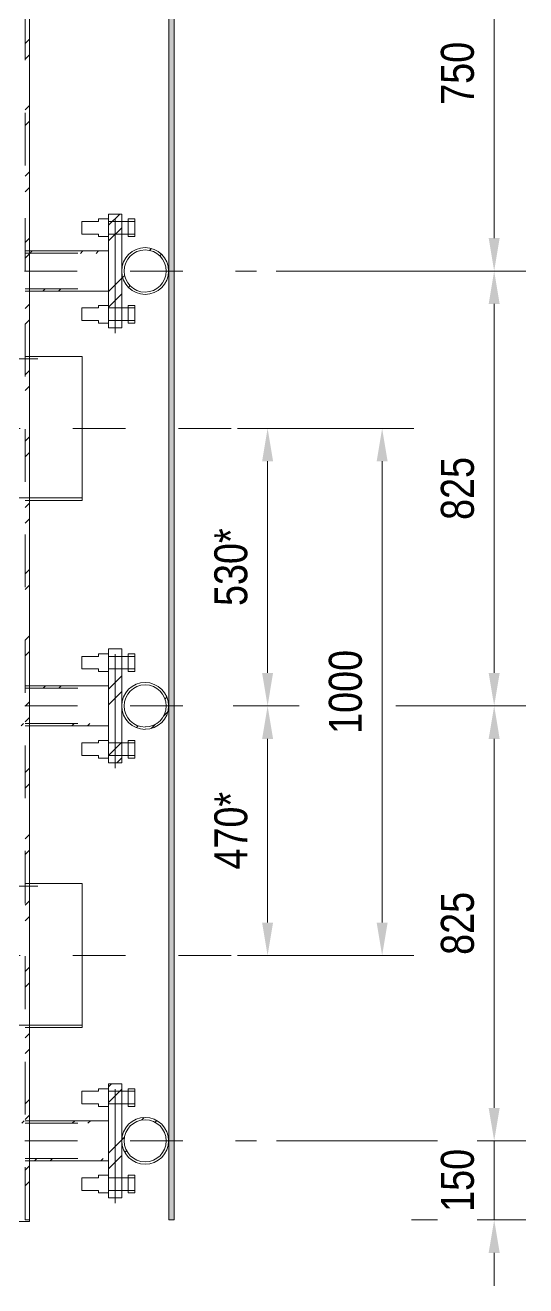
# Model space of a CAD drawing. Header units: metres. Extents: x -1109.9 to -1078.3, y 2.7 to 25.4.
# Drawn here: x -1102.761 to -1101.811, y 20.486 to 22.877 of the extents above; entities that cross this region are included whole.
import ezdxf

# ---------------------------------------------------------------- set-up
doc = ezdxf.new("R2010")
doc.units = ezdxf.units.M
doc.linetypes.add('JacobsCenter', pattern=[0.015, 0.009, -0.0015, 0.003, -0.0015])
doc.linetypes.add('JacobsDash', pattern=[0.0045, 0.003, -0.0015])
doc.layers.get('Defpoints').update_dxf_attribs({"color": 41})
for name, color, linetype, lineweight in [('A-ANNO-DIMS', 7, 'Continuous', 9), ('A-DETL', 7, 'Continuous', 13), ('A-GENM', 7, 'Continuous', 35), ('A-SIGN', 7, 'Continuous', 9), ('S-BEAM', 7, 'Continuous', 50), ('S-BEAM-HDLN', 7, 'JacobsDash', 18), ('S-FSTN', 7, 'Continuous', 18)]:
    doc.layers.add(name, color=color, linetype=linetype, lineweight=lineweight)
doc.styles.add('Arial Narrow', font='ARIALN.TTF', dxfattribs={"height": 0.0625})
doc.dimstyles.new('Dimension_Standard_O__mm_', dxfattribs={"dimscale": 0.3048, "dimtxt": 0.063964, "dimasz": 0.205052, "dimexe": 0.19685, "dimexo": 0.123031, "dimgap": 0.123031, "dimtad": 1, "dimdec": 0, "dimlfac": 1000, "dimzin": 0, "dimdsep": 46, "dimtxsty": 'Arial Narrow', "dimsah": 1, "dimcen": 0.09, "dimaunit": 1, "dimadec": 4, "dimazin": 0, "dimtfac": 1, "dimtdec": 4, "dimtix": 1, "dimtmove": 0, "dimatfit": 3, "dimfxl": 1, "dimtvp": 1, "dimtfill": 1, "dimtolj": 1, "dimtzin": 0, "dimlwd": 18, "dimlwe": 18, "dimarcsym": 2})
pattern_1 = [(45, (-1107.369, 22.258), (-0.0628618, 0.0628618), []), (45, (-1107.369, 22.354), (-0.0628618, 0.0628618), [])]

# ---------------------------------------------------------------- blocks, each defined once
blk = doc.blocks.new('T2D_STATIC SIGN BRACKET_BR-8_ - SIGN BRACKET 400x400-9299522-DRG-2873202 - TRUSS TYPE T3')
at = {"layer": 'A-GENM', "lineweight": 9}
h = blk.add_hatch(dxfattribs=at)
h.set_pattern_fill('FP_2', color=256, style=0, pattern_type=2)
h.set_pattern_definition(pattern_1)
h.paths.add_polyline_path([(-1107.1855, 22.3667), (-1107.174, 22.3682), (-1107.1633, 22.3726), (-1107.1541, 22.3797), (-1107.147, 22.3889), (-1107.1426, 22.3996), (-1107.1411, 22.4111), (-1107.1426, 22.4226), (-1107.147, 22.4333), (-1107.1541, 22.4426), (-1107.1633, 22.4496), (-1107.174, 22.4541), (-1107.1855, 22.4556), (-1107.197, 22.4541), (-1107.2078, 22.4496), (-1107.217, 22.4426), (-1107.224, 22.4333), (-1107.2285, 22.4221), (-1107.23, 22.4111), (-1107.2285, 22.3996), (-1107.224, 22.3889), (-1107.217, 22.3797), (-1107.2078, 22.3726), (-1107.197, 22.3682), (-1107.1897, 22.3672)])
h.paths.add_polyline_path([(-1107.1855, 22.3712), (-1107.1959, 22.3725), (-1107.2055, 22.3765), (-1107.2145, 22.3838), (-1107.2201, 22.3911), (-1107.2241, 22.4008), (-1107.2255, 22.4111), (-1107.2239, 22.4221), (-1107.2201, 22.4311), (-1107.2138, 22.4394), (-1107.2055, 22.4457), (-1107.1959, 22.4497), (-1107.1855, 22.4511), (-1107.1752, 22.4497), (-1107.1656, 22.4457), (-1107.1573, 22.4394), (-1107.1509, 22.4311), (-1107.1469, 22.4215), (-1107.1456, 22.4111), (-1107.1469, 22.4008), (-1107.1509, 22.3911), (-1107.1573, 22.3829), (-1107.1656, 22.3765), (-1107.1752, 22.3725)])
h = blk.add_hatch(dxfattribs=at)
h.set_pattern_fill('FP_2', color=256, style=0, pattern_type=2)
h.set_pattern_definition(pattern_1)
h.paths.add_polyline_path([(-1107.7242, 22.373), (-1107.2549, 22.3731), (-1107.2549, 22.3776), (-1107.7242, 22.3775)])
h.paths.add_polyline_path([(-1107.7242, 22.4446), (-1107.2549, 22.4446), (-1107.2549, 22.4491), (-1107.7242, 22.4491)])
h = blk.add_hatch(dxfattribs=at)
h.set_pattern_fill('FP_2', color=256, style=0, pattern_type=2)
h.set_pattern_definition(pattern_1)
h.paths.add_polyline_path([(-1107.7241, 21.548), (-1107.2549, 21.5481), (-1107.2549, 21.5526), (-1107.7241, 21.5525)])
h.paths.add_polyline_path([(-1107.7241, 21.6196), (-1107.2549, 21.6196), (-1107.2549, 21.6241), (-1107.7241, 21.6241)])
h = blk.add_hatch(dxfattribs=at)
h.set_pattern_fill('FP_2', color=256, style=0, pattern_type=2)
h.set_pattern_definition(pattern_1)
h.paths.add_polyline_path([(-1107.1855, 21.5417), (-1107.174, 21.5432), (-1107.1633, 21.5476), (-1107.1541, 21.5547), (-1107.147, 21.5639), (-1107.1426, 21.5746), (-1107.1411, 21.5861), (-1107.1426, 21.5976), (-1107.147, 21.6083), (-1107.1541, 21.6176), (-1107.1633, 21.6246), (-1107.174, 21.6291), (-1107.1855, 21.6306), (-1107.197, 21.6291), (-1107.2078, 21.6246), (-1107.217, 21.6176), (-1107.224, 21.6083), (-1107.2285, 21.5976), (-1107.23, 21.5861), (-1107.2285, 21.5746), (-1107.224, 21.5639), (-1107.217, 21.5547), (-1107.2078, 21.5476), (-1107.197, 21.5432)])
h.paths.add_polyline_path([(-1107.1855, 21.5462), (-1107.1959, 21.5475), (-1107.2055, 21.5515), (-1107.2145, 21.5588), (-1107.2201, 21.5661), (-1107.2241, 21.5758), (-1107.2255, 21.5861), (-1107.2241, 21.5965), (-1107.2201, 21.6061), (-1107.2138, 21.6144), (-1107.2055, 21.6207), (-1107.1959, 21.6247), (-1107.1855, 21.6261), (-1107.1752, 21.6247), (-1107.1656, 21.6207), (-1107.1573, 21.6144), (-1107.1509, 21.6061), (-1107.1469, 21.5965), (-1107.1456, 21.5861), (-1107.1469, 21.5758), (-1107.1509, 21.5661), (-1107.1573, 21.5579), (-1107.1656, 21.5515), (-1107.1752, 21.5475)])
h = blk.add_hatch(dxfattribs=at)
h.set_pattern_fill('FP_2', color=256, style=0, pattern_type=2)
h.set_pattern_definition(pattern_1)
h.paths.add_polyline_path([(-1107.1855, 20.7167), (-1107.174, 20.7182), (-1107.1633, 20.7226), (-1107.1541, 20.7297), (-1107.147, 20.7389), (-1107.1426, 20.7496), (-1107.1411, 20.7611), (-1107.1426, 20.7726), (-1107.147, 20.7833), (-1107.1541, 20.7926), (-1107.1633, 20.7996), (-1107.174, 20.8041), (-1107.1855, 20.8056), (-1107.197, 20.8041), (-1107.2078, 20.7996), (-1107.217, 20.7926), (-1107.224, 20.7833), (-1107.2285, 20.7726), (-1107.23, 20.7611), (-1107.2285, 20.7496), (-1107.224, 20.7389), (-1107.217, 20.7297), (-1107.2078, 20.7226), (-1107.197, 20.7182)])
h.paths.add_polyline_path([(-1107.1855, 20.7212), (-1107.1959, 20.7225), (-1107.2055, 20.7265), (-1107.2145, 20.7338), (-1107.2201, 20.7411), (-1107.2241, 20.7508), (-1107.2255, 20.7611), (-1107.2241, 20.7715), (-1107.2201, 20.7811), (-1107.2138, 20.7894), (-1107.2055, 20.7957), (-1107.1959, 20.7997), (-1107.1855, 20.8011), (-1107.1752, 20.7997), (-1107.1656, 20.7957), (-1107.1573, 20.7894), (-1107.1509, 20.7811), (-1107.1469, 20.7715), (-1107.1456, 20.7611), (-1107.1469, 20.7508), (-1107.1509, 20.7411), (-1107.1573, 20.7329), (-1107.1656, 20.7265), (-1107.1752, 20.7225)])
h = blk.add_hatch(dxfattribs=at)
h.set_pattern_fill('FP_2', color=256, style=0, pattern_type=2)
h.set_pattern_definition(pattern_1)
h.paths.add_polyline_path([(-1107.2549, 20.7231), (-1107.2549, 20.7276), (-1107.724, 20.7276), (-1107.724, 20.7231), (-1107.2798, 20.7231)])
h.paths.add_polyline_path([(-1107.724, 20.7947), (-1107.2549, 20.7947), (-1107.2549, 20.7992), (-1107.724, 20.7992)])
h = blk.add_hatch(dxfattribs=at)
h.set_pattern_fill('FP_2', color=256, style=0, pattern_type=2)
h.set_pattern_definition(pattern_1)
h.paths.add_polyline_path([(-1107.4105, 20.6081), (-1107.4048, 20.6081), (-1107.4048, 20.6111), (-1107.624, 20.6111), (-1107.624, 20.6081)])
at = {"layer": 'S-BEAM-HDLN', "linetype": 'Continuous', "lineweight": 9}
h = blk.add_hatch(dxfattribs=at)
h.set_pattern_fill('FP_2', color=256, style=0, pattern_type=2)
h.set_pattern_definition(pattern_1)
h.paths.add_polyline_path([(-1107.624, 20.6111), (-1107.6158, 20.6111), (-1107.6158, 25.1111), (-1107.624, 25.1111), (-1107.624, 20.7205)])
h.paths.add_polyline_path([(-1107.4049, 20.6111), (-1107.4049, 25.1111), (-1107.4131, 25.1111), (-1107.4131, 20.6111), (-1107.4105, 20.6111)])
at = {"layer": 'S-FSTN', "lineweight": 9}
h = blk.add_hatch(dxfattribs=at)
h.set_pattern_fill('FP_2', color=256, style=0, pattern_type=2)
h.set_pattern_definition(pattern_1)
h.paths.add_polyline_path([(-1107.2549, 22.303), (-1107.2299, 22.303), (-1107.2299, 22.5191), (-1107.2549, 22.5191), (-1107.2549, 22.3672)])
h = blk.add_hatch(dxfattribs=at)
h.set_pattern_fill('FP_2', color=256, style=0, pattern_type=2)
h.set_pattern_definition(pattern_1)
h.paths.add_polyline_path([(-1107.2549, 21.478), (-1107.2299, 21.478), (-1107.2299, 21.6941), (-1107.2549, 21.6941), (-1107.2549, 21.489)])
h = blk.add_hatch(dxfattribs=at)
h.set_pattern_fill('FP_2', color=256, style=0, pattern_type=2)
h.set_pattern_definition(pattern_1)
h.paths.add_polyline_path([(-1107.2549, 20.6531), (-1107.2299, 20.6531), (-1107.2299, 20.8692), (-1107.2549, 20.8692), (-1107.2549, 20.7205)])
at = {"layer": 'A-GENM', "lineweight": 13}
for p, q in [((-1107.2299, 22.5191), (-1107.2549, 22.5191)), ((-1107.2549, 22.5191), (-1107.2549, 22.4447)), ((-1107.2299, 22.303), (-1107.2299, 22.5191)), ((-1107.2549, 22.4491), (-1107.413, 22.4491)), ((-1107.2549, 22.4447), (-1107.2549, 22.4491)), ((-1107.2549, 22.4446), (-1107.2549, 22.3776)), ((-1107.413, 22.3731), (-1107.2549, 22.3731)), ((-1107.2549, 22.3775), (-1107.2549, 22.303)), ((-1107.2549, 22.3731), (-1107.2549, 22.3775)), ((-1107.2549, 22.303), (-1107.2299, 22.303)), ((-1107.2299, 21.6941), (-1107.2549, 21.6941)), ((-1107.2549, 21.6941), (-1107.2549, 21.6197)), ((-1107.2299, 21.478), (-1107.2299, 21.6941)), ((-1107.2549, 21.6241), (-1107.413, 21.6241)), ((-1107.2549, 21.6197), (-1107.2549, 21.6241)), ((-1107.2549, 21.6196), (-1107.2549, 21.5526)), ((-1107.413, 21.5481), (-1107.2549, 21.5481)), ((-1107.2549, 21.5525), (-1107.2549, 21.478)), ((-1107.2549, 21.5481), (-1107.2549, 21.5525)), ((-1107.2549, 21.478), (-1107.2299, 21.478)), ((-1107.2299, 20.8692), (-1107.2549, 20.8692)), ((-1107.2549, 20.8692), (-1107.2549, 20.7947)), ((-1107.2299, 20.6531), (-1107.2299, 20.8692)), ((-1107.2549, 20.7992), (-1107.413, 20.7992)), ((-1107.2549, 20.7947), (-1107.2549, 20.7992)), ((-1107.2549, 20.7946), (-1107.2549, 20.7276)), ((-1107.413, 20.7231), (-1107.2549, 20.7231)), ((-1107.2549, 20.7275), (-1107.2549, 20.6531)), ((-1107.2549, 20.7231), (-1107.2549, 20.7275)), ((-1107.2549, 20.6531), (-1107.2299, 20.6531)), ((-1107.624, 20.6081), (-1107.4048, 20.6081)), ((-1107.4048, 20.6111), (-1107.413, 20.6111)), ((-1107.4048, 20.6081), (-1107.4048, 20.6111))]:
    blk.add_line(p, q, dxfattribs=at)
for centre, radius, start, end in [((-1107.1855, 22.4111), 0.0445, 90, 270), ((-1107.1855, 22.4111), 0.0444, 270, 90), ((-1107.1855, 22.4111), 0.04, 90, 270), ((-1107.1855, 22.4111), 0.0399, 270, 90), ((-1107.1855, 21.5861), 0.0445, 90, 270), ((-1107.1855, 21.5861), 0.04, 90, 270), ((-1107.1855, 21.5861), 0.0444, 270, 90), ((-1107.1855, 21.5861), 0.0399, 270, 90), ((-1107.1855, 20.7611), 0.0445, 90, 270), ((-1107.1855, 20.7611), 0.0444, 270, 90), ((-1107.1855, 20.7611), 0.04, 90, 270), ((-1107.1855, 20.7611), 0.0399, 270, 90)]:
    blk.add_arc(centre, radius, start, end, dxfattribs=at)
at = {"layer": 'S-BEAM', "lineweight": 13}
for p, q in [((-1107.4049, 22.4447), (-1107.4049, 23.1275)), ((-1107.4049, 22.3776), (-1107.4049, 22.4446)), ((-1107.4049, 21.6197), (-1107.4049, 22.3775)), ((-1107.4049, 21.5526), (-1107.4049, 21.6196)), ((-1107.4049, 21.2443), (-1107.4049, 21.5525)), ((-1107.4049, 20.9809), (-1107.4049, 21.2443)), ((-1107.4049, 20.7947), (-1107.4049, 20.9808)), ((-1107.4049, 20.7276), (-1107.4049, 20.7946)), ((-1107.4049, 20.6111), (-1107.4049, 20.7275)), ((-1107.413, 20.6111), (-1107.4049, 20.6111))]:
    blk.add_line(p, q, dxfattribs=at)
at = {"layer": 'S-BEAM-HDLN', "lineweight": 13}
for p, q in [((-1107.4131, 25.1111), (-1107.4131, 20.6111)), ((-1107.413, 22.4447), (-1107.2549, 22.4447)), ((-1107.413, 22.3776), (-1107.2549, 22.3776)), ((-1107.413, 21.6197), (-1107.2549, 21.6197)), ((-1107.413, 21.5526), (-1107.2549, 21.5526)), ((-1107.413, 20.7947), (-1107.2549, 20.7947)), ((-1107.413, 20.7276), (-1107.2549, 20.7276))]:
    blk.add_line(p, q, dxfattribs=at)
at = {"layer": 'S-FSTN', "lineweight": 13}
for p, q in [((-1107.274, 22.5051), (-1107.3057, 22.5051)), ((-1107.3057, 22.5051), (-1107.3057, 22.4812)), ((-1107.2549, 22.5099), (-1107.274, 22.5099)), ((-1107.274, 22.5099), (-1107.274, 22.5051)), ((-1107.2549, 22.5051), (-1107.2549, 22.5099)), ((-1107.2049, 22.5051), (-1107.2549, 22.5051)), ((-1107.2049, 22.5099), (-1107.2176, 22.5099)), ((-1107.2176, 22.5099), (-1107.2176, 22.4764)), ((-1107.2049, 22.4764), (-1107.2049, 22.5099)), ((-1107.2049, 22.4812), (-1107.2049, 22.5051)), ((-1107.3057, 22.4812), (-1107.274, 22.4812)), ((-1107.274, 22.4812), (-1107.274, 22.4764)), ((-1107.2549, 22.4764), (-1107.2549, 22.4812)), ((-1107.2549, 22.4812), (-1107.2049, 22.4812)), ((-1107.274, 22.4764), (-1107.2549, 22.4764)), ((-1107.2176, 22.4764), (-1107.2049, 22.4764)), ((-1107.274, 22.341), (-1107.3057, 22.341)), ((-1107.3057, 22.341), (-1107.3057, 22.3171)), ((-1107.2549, 22.3458), (-1107.274, 22.3458)), ((-1107.274, 22.3458), (-1107.274, 22.341)), ((-1107.2549, 22.341), (-1107.2549, 22.3458)), ((-1107.2049, 22.341), (-1107.2549, 22.341)), ((-1107.2049, 22.3458), (-1107.2176, 22.3458)), ((-1107.2176, 22.3458), (-1107.2176, 22.3123)), ((-1107.2049, 22.3123), (-1107.2049, 22.3458)), ((-1107.2049, 22.3171), (-1107.2049, 22.341)), ((-1107.3057, 22.3171), (-1107.274, 22.3171)), ((-1107.274, 22.3171), (-1107.274, 22.3123)), ((-1107.274, 22.3123), (-1107.2549, 22.3123)), ((-1107.2549, 22.3123), (-1107.2549, 22.3171)), ((-1107.2549, 22.3171), (-1107.2049, 22.3171)), ((-1107.2176, 22.3123), (-1107.2049, 22.3123)), ((-1107.274, 21.6801), (-1107.3057, 21.6801)), ((-1107.3057, 21.6801), (-1107.3057, 21.6562)), ((-1107.2549, 21.6849), (-1107.274, 21.6849)), ((-1107.274, 21.6849), (-1107.274, 21.6801)), ((-1107.2549, 21.6801), (-1107.2549, 21.6849)), ((-1107.2049, 21.6801), (-1107.2549, 21.6801)), ((-1107.2049, 21.6849), (-1107.2176, 21.6849)), ((-1107.2176, 21.6849), (-1107.2176, 21.6514)), ((-1107.2049, 21.6514), (-1107.2049, 21.6849)), ((-1107.2049, 21.6562), (-1107.2049, 21.6801)), ((-1107.3057, 21.6562), (-1107.274, 21.6562)), ((-1107.274, 21.6562), (-1107.274, 21.6514)), ((-1107.274, 21.6514), (-1107.2549, 21.6514)), ((-1107.2549, 21.6514), (-1107.2549, 21.6562)), ((-1107.2549, 21.6562), (-1107.2049, 21.6562)), ((-1107.2176, 21.6514), (-1107.2049, 21.6514)), ((-1107.274, 21.516), (-1107.3057, 21.516)), ((-1107.3057, 21.516), (-1107.3057, 21.4921)), ((-1107.2549, 21.5208), (-1107.274, 21.5208)), ((-1107.274, 21.5208), (-1107.274, 21.516)), ((-1107.2549, 21.516), (-1107.2549, 21.5208)), ((-1107.2049, 21.516), (-1107.2549, 21.516)), ((-1107.2049, 21.5208), (-1107.2176, 21.5208)), ((-1107.2176, 21.5208), (-1107.2176, 21.4873)), ((-1107.2049, 21.4873), (-1107.2049, 21.5208)), ((-1107.2049, 21.4921), (-1107.2049, 21.516)), ((-1107.3057, 21.4921), (-1107.274, 21.4921)), ((-1107.274, 21.4921), (-1107.274, 21.4873)), ((-1107.274, 21.4873), (-1107.2549, 21.4873)), ((-1107.2549, 21.4873), (-1107.2549, 21.4921)), ((-1107.2549, 21.4921), (-1107.2049, 21.4921)), ((-1107.2176, 21.4873), (-1107.2049, 21.4873)), ((-1107.2739, 20.8551), (-1107.3057, 20.8551)), ((-1107.3057, 20.8551), (-1107.3057, 20.8312)), ((-1107.2549, 20.8599), (-1107.2739, 20.8599)), ((-1107.2739, 20.8599), (-1107.2739, 20.8551)), ((-1107.2549, 20.8551), (-1107.2549, 20.8599)), ((-1107.2049, 20.8551), (-1107.2549, 20.8551)), ((-1107.2049, 20.8599), (-1107.2176, 20.8599)), ((-1107.2176, 20.8599), (-1107.2176, 20.8264)), ((-1107.2049, 20.8264), (-1107.2049, 20.8599)), ((-1107.2049, 20.8312), (-1107.2049, 20.8551)), ((-1107.3057, 20.8312), (-1107.2739, 20.8312)), ((-1107.2739, 20.8312), (-1107.2739, 20.8264)), ((-1107.2549, 20.8264), (-1107.2549, 20.8312)), ((-1107.2549, 20.8312), (-1107.2049, 20.8312)), ((-1107.2739, 20.8264), (-1107.2549, 20.8264)), ((-1107.2176, 20.8264), (-1107.2049, 20.8264)), ((-1107.2739, 20.691), (-1107.3057, 20.691)), ((-1107.3057, 20.691), (-1107.3057, 20.6671)), ((-1107.2549, 20.6958), (-1107.2739, 20.6958)), ((-1107.2739, 20.6958), (-1107.2739, 20.691)), ((-1107.2549, 20.691), (-1107.2549, 20.6958)), ((-1107.2049, 20.691), (-1107.2549, 20.691)), ((-1107.2049, 20.6958), (-1107.2176, 20.6958)), ((-1107.2176, 20.6958), (-1107.2176, 20.6623)), ((-1107.2049, 20.6623), (-1107.2049, 20.6958)), ((-1107.2049, 20.6671), (-1107.2049, 20.691)), ((-1107.3057, 20.6671), (-1107.2739, 20.6671)), ((-1107.2739, 20.6671), (-1107.2739, 20.6623)), ((-1107.2739, 20.6623), (-1107.2549, 20.6623)), ((-1107.2549, 20.6623), (-1107.2549, 20.6671)), ((-1107.2549, 20.6671), (-1107.2049, 20.6671)), ((-1107.2176, 20.6623), (-1107.2049, 20.6623))]:
    blk.add_line(p, q, dxfattribs=at)
blk = doc.blocks.new('N5S-AWS-001 SIGN4 - N5S-AWS-001 SIGN-9299525-DRG-2873202 - TRUSS TYPE T3')
at = {"layer": 'A-SIGN', "true_color": 0xc0c0c0}
blk.add_hatch(color=9, dxfattribs=at).paths.add_polyline_path([(-1107.1303, 20.6112), (-1107.1303, 25.1111), (-1107.1408, 25.1111), (-1107.1408, 20.6112)])
at = {"layer": 'A-SIGN', "lineweight": 18}
for p, q in [((-1107.1408, 25.1111), (-1107.1408, 20.6112)), ((-1107.1303, 20.6112), (-1107.1303, 25.1111)), ((-1107.1408, 20.6112), (-1107.1303, 20.6112))]:
    blk.add_line(p, q, dxfattribs=at)
blk = doc.blocks.new('WGA22_Str_Fra_Steel_CHS - 273_1x4_8 CHS-7775147-DRG-2873202 - TRUSS TYPE T3')
at = {"layer": 'A-DETL', "linetype": 'JacobsDash', "lineweight": 18}
for p, q in [((-1108.8894, 22.2443), (-1107.3049, 22.2443)), ((-1108.8894, 21.9808), (-1107.3049, 21.9808))]:
    blk.add_line(p, q, dxfattribs=at)
blk = doc.blocks.new('WGA22_Str_Fra_Steel_CHS - 273_1x4_8 CHS-7775146-DRG-2873202 - TRUSS TYPE T3')
at = {"layer": 'A-DETL', "linetype": 'JacobsDash', "lineweight": 18}
for p, q in [((-1108.8895, 21.2443), (-1107.305, 21.2443)), ((-1108.8895, 20.9808), (-1107.305, 20.9808))]:
    blk.add_line(p, q, dxfattribs=at)
blk = doc.blocks.new('DIMBLOCK12-DRG-2873202 - TRUSS TYPE T3')
at = {"layer": 'A-ANNO-DIMS', "color": 0, "lineweight": 18, "transparency": 16777216}
for p, q in [((-1102.058, 21.5861), (-1101.8114, 21.5861)), ((-1101.8714, 20.8236), (-1101.8714, 21.5236)), ((-1102.2846, 20.7611), (-1101.8114, 20.7611))]:
    blk.add_line(p, q, dxfattribs=at)
at = {"layer": 'A-ANNO-DIMS', "color": 0, "transparency": 16777216}
for points in [[(-1101.8819, 21.5236), (-1101.861, 21.5236), (-1101.8714, 21.5861)], [(-1101.8819, 20.8236), (-1101.861, 20.8236), (-1101.8714, 20.7611)]]:
    blk.add_solid(points, dxfattribs=at)
at = {"layer": 'Defpoints', "color": 0, "transparency": 16777216}
for p in [(-1102.0955, 21.5861), (-1101.8714, 21.5861), (-1102.3221, 20.7611)]:
    blk.add_point(p, dxfattribs=at)
at = {"layer": 'A-ANNO-DIMS', "color": 0, "lineweight": 18, "transparency": 16777216, "insert": (-1101.9408, 21.1736), "char_height": 0.0625, "width": 0.142549, "attachment_point": 5, "rotation": 90, "style": 'Arial Narrow', "bg_fill": 3, "box_fill_scale": 1.1, "bg_fill_color": 256, "bg_fill_true_color": 13158600, "bg_fill_transparency": 0}
blk.add_mtext('\\A1;825', dxfattribs=at)
blk = doc.blocks.new('DIMBLOCK13-DRG-2873202 - TRUSS TYPE T3')
at = {"layer": 'A-ANNO-DIMS', "color": 0, "lineweight": 18, "transparency": 16777216}
for p, q in [((-1102.2848, 22.4111), (-1101.8114, 22.4111)), ((-1101.8714, 21.6486), (-1101.8714, 22.3486)), ((-1102.058, 21.5861), (-1101.8114, 21.5861))]:
    blk.add_line(p, q, dxfattribs=at)
at = {"layer": 'A-ANNO-DIMS', "color": 0, "transparency": 16777216}
for points in [[(-1101.8819, 22.3486), (-1101.861, 22.3486), (-1101.8714, 22.4111)], [(-1101.8819, 21.6486), (-1101.861, 21.6486), (-1101.8714, 21.5861)]]:
    blk.add_solid(points, dxfattribs=at)
at = {"layer": 'Defpoints', "color": 0, "transparency": 16777216}
for p in [(-1102.3223, 22.4111), (-1101.8714, 22.4111), (-1102.0955, 21.5861)]:
    blk.add_point(p, dxfattribs=at)
at = {"layer": 'A-ANNO-DIMS', "color": 0, "lineweight": 18, "transparency": 16777216, "insert": (-1101.9408, 21.9986), "char_height": 0.0625, "width": 0.142549, "attachment_point": 5, "rotation": 90, "style": 'Arial Narrow', "bg_fill": 3, "box_fill_scale": 1.1, "bg_fill_color": 256, "bg_fill_true_color": 13158600, "bg_fill_transparency": 0}
blk.add_mtext('\\A1;825', dxfattribs=at)
blk = doc.blocks.new('DIMBLOCK14-DRG-2873202 - TRUSS TYPE T3')
at = {"layer": 'A-ANNO-DIMS', "color": 0, "lineweight": 18, "transparency": 16777216}
for p, q in [((-1102.2846, 23.1611), (-1101.8114, 23.1611)), ((-1101.8714, 22.4736), (-1101.8714, 23.0986)), ((-1102.2848, 22.4111), (-1101.8114, 22.4111))]:
    blk.add_line(p, q, dxfattribs=at)
at = {"layer": 'A-ANNO-DIMS', "color": 0, "transparency": 16777216}
for points in [[(-1101.8819, 23.0986), (-1101.861, 23.0986), (-1101.8714, 23.1611)], [(-1101.8819, 22.4736), (-1101.861, 22.4736), (-1101.8714, 22.4111)]]:
    blk.add_solid(points, dxfattribs=at)
at = {"layer": 'Defpoints', "color": 0, "transparency": 16777216}
for p in [(-1102.3221, 23.1611), (-1101.8714, 23.1611), (-1102.3223, 22.4111)]:
    blk.add_point(p, dxfattribs=at)
at = {"layer": 'A-ANNO-DIMS', "color": 0, "lineweight": 18, "transparency": 16777216, "insert": (-1101.9408, 22.7861), "char_height": 0.0625, "width": 0.142549, "attachment_point": 5, "rotation": 90, "style": 'Arial Narrow', "bg_fill": 3, "box_fill_scale": 1.1, "bg_fill_color": 256, "bg_fill_true_color": 13158600, "bg_fill_transparency": 0}
blk.add_mtext('\\A1;750', dxfattribs=at)
blk = doc.blocks.new('DIMBLOCK17-DRG-2873202 - TRUSS TYPE T3')
at = {"layer": 'A-ANNO-DIMS', "color": 0, "lineweight": 18, "transparency": 16777216}
for p, q in [((-1102.3331, 22.1126), (-1102.024, 22.1126)), ((-1102.084, 22.0501), (-1102.084, 21.1751)), ((-1102.3331, 21.1126), (-1102.024, 21.1126))]:
    blk.add_line(p, q, dxfattribs=at)
at = {"layer": 'A-ANNO-DIMS', "color": 0, "transparency": 16777216}
for points in [[(-1102.0944, 22.0501), (-1102.0736, 22.0501), (-1102.084, 22.1126)], [(-1102.0944, 21.1751), (-1102.0736, 21.1751), (-1102.084, 21.1126)]]:
    blk.add_solid(points, dxfattribs=at)
at = {"layer": 'Defpoints', "color": 0, "transparency": 16777216}
for p in [(-1102.3706, 22.1126), (-1102.3706, 21.1126), (-1102.084, 21.1126)]:
    blk.add_point(p, dxfattribs=at)
at = {"layer": 'A-ANNO-DIMS', "color": 0, "lineweight": 18, "transparency": 16777216, "insert": (-1102.1534, 21.6126), "char_height": 0.0625, "width": 0.190066, "attachment_point": 5, "rotation": 90, "style": 'Arial Narrow', "bg_fill": 3, "box_fill_scale": 1.1, "bg_fill_color": 256, "bg_fill_true_color": 13158600, "bg_fill_transparency": 0}
blk.add_mtext('\\A1;1000', dxfattribs=at)
blk = doc.blocks.new('DIMBLOCK18-DRG-2873202 - TRUSS TYPE T3')
at = {"layer": 'A-ANNO-DIMS', "color": 0, "lineweight": 18, "transparency": 16777216}
for p, q in [((-1102.3584, 22.1126), (-1102.2413, 22.1126)), ((-1102.3013, 22.0501), (-1102.3013, 21.6486)), ((-1102.3666, 21.5861), (-1102.2413, 21.5861))]:
    blk.add_line(p, q, dxfattribs=at)
at = {"layer": 'A-ANNO-DIMS', "color": 0, "transparency": 16777216}
for points in [[(-1102.3117, 22.0501), (-1102.2909, 22.0501), (-1102.3013, 22.1126)], [(-1102.3117, 21.6486), (-1102.2909, 21.6486), (-1102.3013, 21.5861)]]:
    blk.add_solid(points, dxfattribs=at)
at = {"layer": 'Defpoints', "color": 0, "transparency": 16777216}
for p in [(-1102.3959, 22.1126), (-1102.4041, 21.5861), (-1102.3013, 21.5861)]:
    blk.add_point(p, dxfattribs=at)
at = {"layer": 'A-ANNO-DIMS', "color": 0, "lineweight": 18, "transparency": 16777216, "insert": (-1102.3707, 21.8493), "char_height": 0.0625, "width": 0.175445, "attachment_point": 5, "rotation": 90, "style": 'Arial Narrow', "bg_fill": 3, "box_fill_scale": 1.1, "bg_fill_color": 256, "bg_fill_true_color": 13158600, "bg_fill_transparency": 0}
blk.add_mtext('\\A1;530*', dxfattribs=at)
blk = doc.blocks.new('DIMBLOCK19-DRG-2873202 - TRUSS TYPE T3')
at = {"layer": 'A-ANNO-DIMS', "color": 0, "lineweight": 18, "transparency": 16777216}
for p, q in [((-1102.3666, 21.5861), (-1102.2413, 21.5861)), ((-1102.3013, 21.5236), (-1102.3013, 21.1751)), ((-1102.3584, 21.1126), (-1102.2413, 21.1126))]:
    blk.add_line(p, q, dxfattribs=at)
at = {"layer": 'A-ANNO-DIMS', "color": 0, "transparency": 16777216}
for points in [[(-1102.3117, 21.5236), (-1102.2909, 21.5236), (-1102.3013, 21.5861)], [(-1102.3117, 21.1751), (-1102.2909, 21.1751), (-1102.3013, 21.1126)]]:
    blk.add_solid(points, dxfattribs=at)
at = {"layer": 'Defpoints', "color": 0, "transparency": 16777216}
for p in [(-1102.4041, 21.5861), (-1102.3959, 21.1126), (-1102.3013, 21.1126)]:
    blk.add_point(p, dxfattribs=at)
at = {"layer": 'A-ANNO-DIMS', "color": 0, "lineweight": 18, "transparency": 16777216, "insert": (-1102.3707, 21.3493), "char_height": 0.0625, "width": 0.175445, "attachment_point": 5, "rotation": 90, "style": 'Arial Narrow', "bg_fill": 3, "box_fill_scale": 1.1, "bg_fill_color": 256, "bg_fill_true_color": 13158600, "bg_fill_transparency": 0}
blk.add_mtext('\\A1;470*', dxfattribs=at)
blk = doc.blocks.new('DIMBLOCK23-DRG-2873202 - TRUSS TYPE T3')
at = {"layer": 'A-ANNO-DIMS', "color": 0, "lineweight": 18, "transparency": 16777216}
for p, q in [((-1101.8714, 20.8236), (-1101.8714, 20.8861)), ((-1102.0281, 20.7611), (-1101.8114, 20.7611)), ((-1101.8714, 20.6111), (-1101.8714, 20.7611)), ((-1102.0281, 20.6111), (-1101.8114, 20.6111)), ((-1101.8714, 20.5486), (-1101.8714, 20.4861))]:
    blk.add_line(p, q, dxfattribs=at)
at = {"layer": 'A-ANNO-DIMS', "color": 0, "transparency": 16777216}
for points in [[(-1101.8819, 20.8236), (-1101.861, 20.8236), (-1101.8714, 20.7611)], [(-1101.8819, 20.5486), (-1101.861, 20.5486), (-1101.8714, 20.6111)]]:
    blk.add_solid(points, dxfattribs=at)
at = {"layer": 'Defpoints', "color": 0, "transparency": 16777216}
for p in [(-1102.0656, 20.7611), (-1101.8714, 20.7611), (-1102.0656, 20.6111)]:
    blk.add_point(p, dxfattribs=at)
at = {"layer": 'A-ANNO-DIMS', "color": 0, "lineweight": 18, "transparency": 16777216, "insert": (-1101.9408, 20.6861), "char_height": 0.0625, "width": 0.142549, "attachment_point": 5, "rotation": 90, "style": 'Arial Narrow', "bg_fill": 3, "box_fill_scale": 1.1, "bg_fill_color": 256, "bg_fill_true_color": 13158600, "bg_fill_transparency": 0}
blk.add_mtext('\\A1;150', dxfattribs=at)

msp = doc.modelspace()

# ---------------------------------------------------------------- linework, layer by layer
at = {"layer": 'A-DETL', "lineweight": 18}
for p, q in [((-1102.5905, 22.5091), (-1102.5905, 22.293)), ((-1102.5905, 21.6841), (-1102.5905, 21.468)), ((-1102.5905, 20.8592), (-1102.5905, 20.6431))]:
    msp.add_line(p, q, dxfattribs=at)
at = {"layer": 'A-DETL', "linetype": 'JacobsCenter'}
for p, q in [((-1103.1623, 22.4111), (-1102.3223, 22.4111)), ((-1102.3706, 22.1126), (-1104.6706, 22.1126)), ((-1103.1622, 21.5861), (-1102.3222, 21.5861)), ((-1102.3706, 21.1126), (-1105.1906, 21.1126)), ((-1103.1621, 20.7611), (-1102.3221, 20.7611))]:
    msp.add_line(p, q, dxfattribs=at)
at = {"layer": 'A-DETL', "linetype": 'JacobsDash', "lineweight": 18}
for p, q in [((-1104.2375, 22.2443), (-1102.653, 22.2443)), ((-1102.653, 21.9808), (-1104.2375, 21.9808))]:
    msp.add_line(p, q, dxfattribs=at)
at = {"layer": 'A-DETL', "linetype": 'JacobsDash', "lineweight": 18, "flags": 128}
for points in [[(-1104.2375, 21.2443), (-1103.4452, 21.2443), (-1102.653, 21.2443)], [(-1102.653, 20.9808), (-1103.4452, 20.9808), (-1104.2375, 20.9808)]]:
    msp.add_lwpolyline(points, dxfattribs=at)
at = {"layer": 'S-BEAM', "lineweight": 13}
for p, q in [((-1102.653, 22.2491), (-1102.7611, 22.2491)), ((-1102.653, 22.2443), (-1102.653, 22.2491)), ((-1102.653, 22.2443), (-1102.653, 22.1126)), ((-1102.653, 22.1126), (-1102.653, 21.9808)), ((-1102.7611, 21.976), (-1102.653, 21.976)), ((-1102.653, 21.976), (-1102.653, 21.9808)), ((-1102.653, 21.2491), (-1102.7611, 21.2491)), ((-1102.653, 21.2443), (-1102.653, 21.2491)), ((-1102.7611, 20.976), (-1102.653, 20.976)), ((-1102.653, 20.976), (-1102.653, 20.9808))]:
    msp.add_line(p, q, dxfattribs=at)
for major_axis, start_param, end_param in [((0, 0.1317), 4.712389, 6.27791), ((0, 0.1318), 3.146868, 4.712389)]:
    msp.add_ellipse((-1102.653, 21.1126), major_axis=major_axis, ratio=0.000439, start_param=start_param, end_param=end_param, dxfattribs=at)
at = {"layer": 'S-BEAM-HDLN', "lineweight": 13}
for major_axis, start_param, end_param in [((0, 0.1366), 5.989914, 6.017145), ((0, 0.1365), 3.407633, 3.434864)]:
    msp.add_ellipse((-1102.653, 21.1126), major_axis=major_axis, ratio=0.000439, start_param=start_param, end_param=end_param, dxfattribs=at)

# ---------------------------------------------------------------- block references
at = {"layer": 'A-DETL', "linetype": 'JacobsDash', "lineweight": 18}
for name in ['WGA22_Str_Fra_Steel_CHS - 273_1x4_8 CHS-7775147-DRG-2873202 - TRUSS TYPE T3', 'WGA22_Str_Fra_Steel_CHS - 273_1x4_8 CHS-7775146-DRG-2873202 - TRUSS TYPE T3']:
    msp.add_blockref(name, (4.6519, 0), dxfattribs=at)
at = {"layer": 'A-SIGN'}
msp.add_blockref('N5S-AWS-001 SIGN4 - N5S-AWS-001 SIGN-9299525-DRG-2873202 - TRUSS TYPE T3', (4.6519, 0), dxfattribs=at)
at = {"layer": 'S-BEAM-HDLN', "lineweight": 13}
msp.add_blockref('T2D_STATIC SIGN BRACKET_BR-8_ - SIGN BRACKET 400x400-9299522-DRG-2873202 - TRUSS TYPE T3', (4.6519, 0), dxfattribs=at)

# ---------------------------------------------------------------- next in the draw order: dimensions: what is measured, and where the dimension line sits
at = {"layer": 'A-ANNO-DIMS', "lineweight": 18}
dim = msp.add_linear_dim(base=(-1101.8714, 21.5861), p1=(-1102.3221, 20.7611), p2=(-1102.0955, 21.5861), angle=90, dimstyle='Dimension_Standard_O__mm_', override={"dimpost": '<>', "dimfxl": 0.85551}, dxfattribs=at)
dim.commit()
dim.dimension.update_dxf_attribs({"geometry": 'DIMBLOCK12-DRG-2873202 - TRUSS TYPE T3', "text_midpoint": (-1101.9408, 21.1736)})

# ---------------------------------------------------------------- next in the draw order: dimensions: what is measured, and where the dimension line sits
for base, p1, p2, override, picture, middle in [((-1101.8714, 22.4111), (-1102.0955, 21.5861), (-1102.3223, 22.4111), {"dimpost": '<>', "dimfxl": 0.855594}, 'DIMBLOCK13-DRG-2873202 - TRUSS TYPE T3', (-1101.9408, 21.9986)), ((-1101.8714, 20.7611), (-1102.0656, 20.6111), (-1102.0656, 20.7611), {"dimpost": '<>', "dimfxl": 0.15}, 'DIMBLOCK23-DRG-2873202 - TRUSS TYPE T3', (-1101.9408, 20.6861))]:
    dim = msp.add_linear_dim(base=base, p1=p1, p2=p2, angle=90, dimstyle='Dimension_Standard_O__mm_', override=override, dxfattribs=at)
    dim.commit()
    dim.dimension.update_dxf_attribs({"geometry": picture, "text_midpoint": middle})

# ---------------------------------------------------------------- next in the draw order: dimensions: what is measured, and where the dimension line sits
for base, p1, p2, override, picture, middle in [((-1101.8714, 23.1611), (-1102.3223, 22.4111), (-1102.3221, 23.1611), {"dimpost": '<>', "dimfxl": 0.75}, 'DIMBLOCK14-DRG-2873202 - TRUSS TYPE T3', (-1101.9408, 22.7861)), ((-1102.084, 21.1126), (-1102.3706, 22.1126), (-1102.3706, 21.1126), {"dimpost": '<>', "dimfxl": 1}, 'DIMBLOCK17-DRG-2873202 - TRUSS TYPE T3', (-1102.1534, 21.6126))]:
    dim = msp.add_linear_dim(base=base, p1=p1, p2=p2, angle=90, dimstyle='Dimension_Standard_O__mm_', override=override, dxfattribs=at)
    dim.commit()
    dim.dimension.update_dxf_attribs({"geometry": picture, "text_midpoint": middle})

# ---------------------------------------------------------------- next in the draw order: dimensions: what is measured, and where the dimension line sits
dim = msp.add_linear_dim(base=(-1102.3013, 21.5861), p1=(-1102.3959, 22.1126), p2=(-1102.4041, 21.5861), angle=90, text='530*', dimstyle='Dimension_Standard_O__mm_', override={"dimpost": '<>', "dimfxl": 0.52657}, dxfattribs=at)
dim.commit()
dim.dimension.update_dxf_attribs({"geometry": 'DIMBLOCK18-DRG-2873202 - TRUSS TYPE T3', "text_midpoint": (-1102.3707, 21.8493)})

# ---------------------------------------------------------------- next in the draw order: dimensions: what is measured, and where the dimension line sits
dim = msp.add_linear_dim(base=(-1102.3013, 21.1126), p1=(-1102.4041, 21.5861), p2=(-1102.3959, 21.1126), angle=90, text='470*', dimstyle='Dimension_Standard_O__mm_', override={"dimpost": '<>', "dimfxl": 0.473563}, dxfattribs=at)
dim.commit()
dim.dimension.update_dxf_attribs({"geometry": 'DIMBLOCK19-DRG-2873202 - TRUSS TYPE T3', "text_midpoint": (-1102.3707, 21.3493)})

doc.saveas('drawing.dxf')
